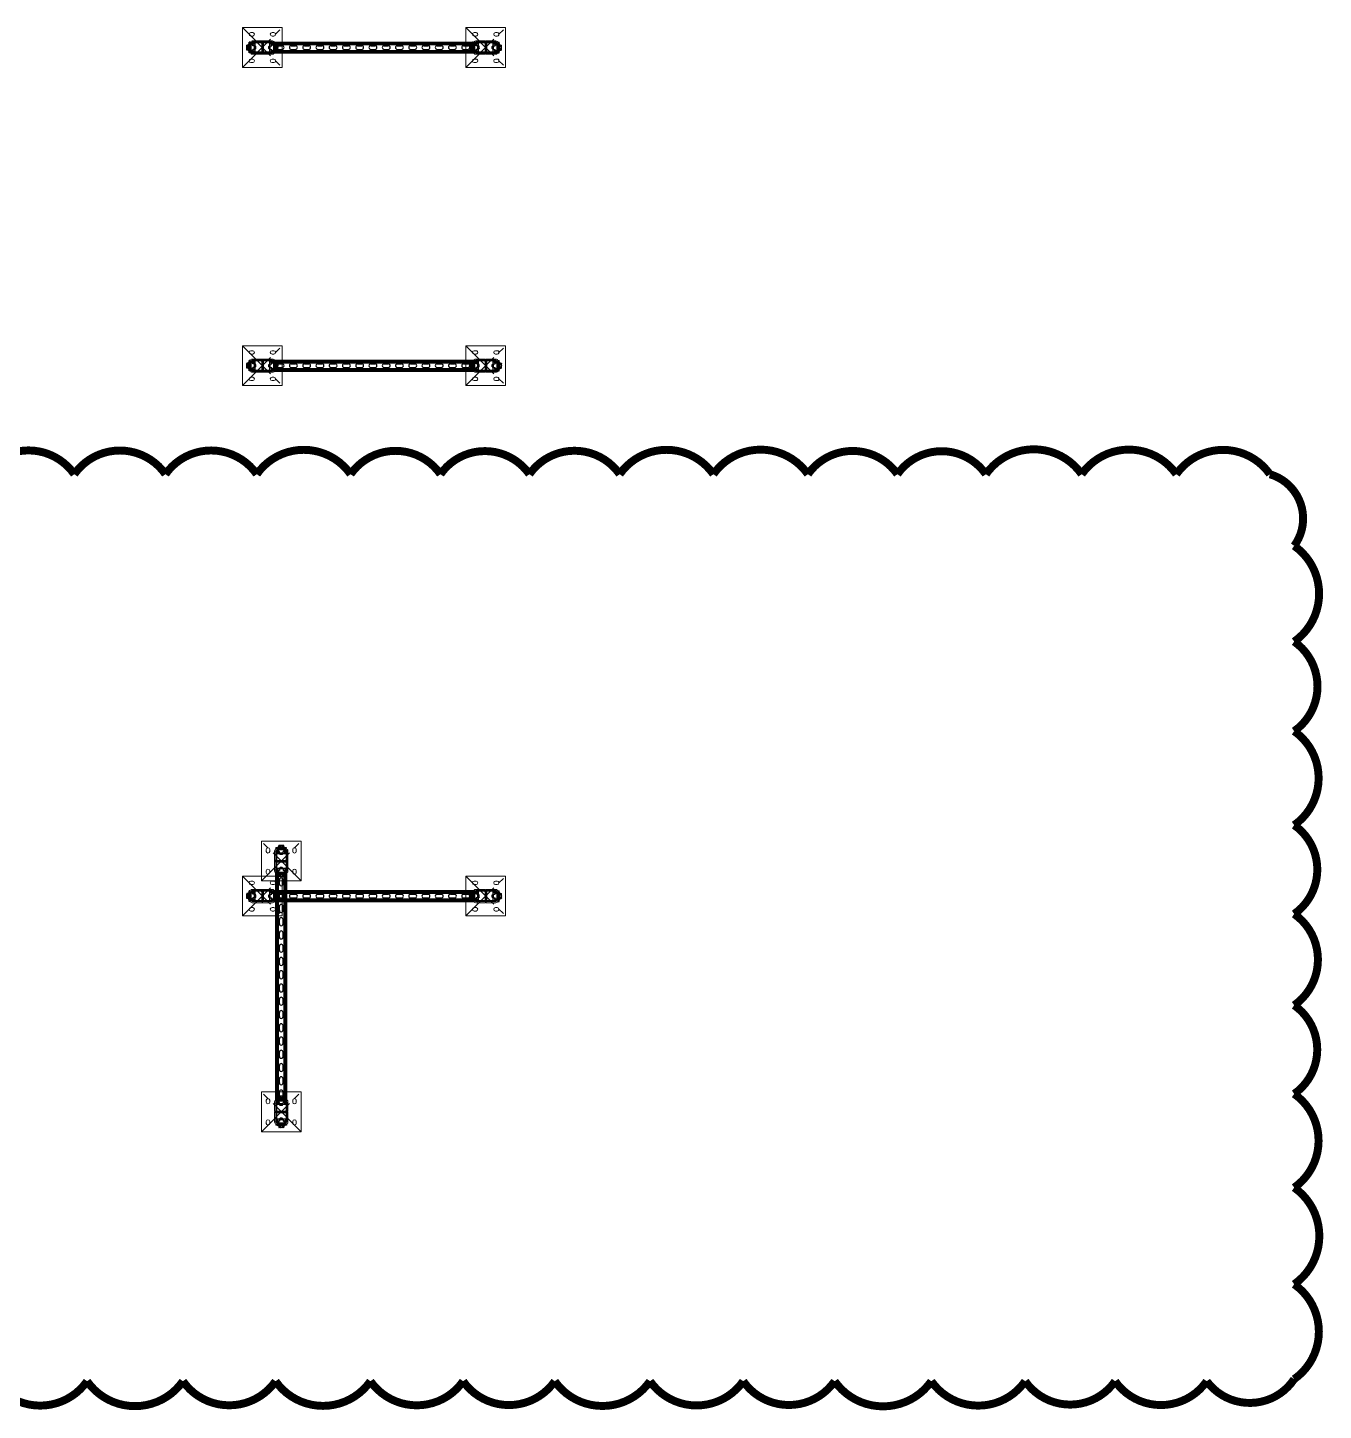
# Model space of a CAD drawing. Header units: millimetres. Extents: x 61566 to 504600, y -69328 to 118800.
# Drawn here: x 424943 to 429831, y 43461 to 48675 of the extents above; entities that cross this region are included whole.
import ezdxf

# ---------------------------------------------------------------- set-up
doc = ezdxf.new("R2010")
doc.units = ezdxf.units.MM
doc.header["$LTSCALE"] = 200
doc.linetypes.add('CENTER2', pattern=[1.125, 0.75, -0.125, 0.125, -0.125])
doc.linetypes.add('phl_thick', pattern=[0])
doc.layers.get('DEFPOINTS').update_dxf_attribs({"color": 137})
doc.layers.add('@@P3_P4 환상망 SUPPORT', color=4, linetype='Continuous')

# ---------------------------------------------------------------- blocks, each defined once
blk = doc.blocks.new('A$Cd080613a')
at = {"layer": '@@P3_P4 환상망 SUPPORT', "color": 2, "linetype": 'phl_thick'}
for p, q in [((-20, 4.434), (-18.540497, 4.434)), ((-20, 1.034), (-20, 4.434)), ((-20, 1.034), (-18.540497, 1.034)), ((-18.540497, 4.434), (-11.18034, 4.434)), ((-18.540497, 1.034), (-18.540497, 4.434)), ((-18.540497, 1.034), (-11.18034, 1.034)), ((-13.5, 0), (-13.5, 1.034)), ((-13.5, 0), (-8, 0)), ((-11.18034, 4.434), (-10.999621, 4.526016)), ((-11.18034, 1.034), (-11.18034, 4.434)), ((-11.18034, 1.034), (-8.008727, 1.034)), ((-10.999621, 4.526016), (-10.817799, 4.607405)), ((-10.817799, 4.607405), (-10.635521, 4.678167)), ((-10.635521, 4.678167), (-10.453605, 4.738253)), ((-10.5, -10.466), (-10.5, 0)), ((-10.453605, 4.738253), (-10.273729, 4.787376)), ((-10.309559, 6.434007), (10.309559, 6.434007)), ((-10.273729, 4.787376), (-10.096742, 4.825514)), ((-10.096742, 4.825514), (-9.923378, 4.852767)), ((-9.923378, 4.852767), (-9.754732, 4.869109)), ((-9.754732, 4.869109), (-9.592018, 4.874416)), ((-9.43597, 4.869011), (-9.592018, 4.874416)), ((-9.45, 12.285517), (-8.5, 12.834)), ((-9.45, 12.285517), (-9.425949, 12.285517)), ((-9.45, 6.434), (-9.45, 12.285517)), ((-9.286802, 4.852541), (-9.43597, 4.869011)), ((-9.425949, 12.285517), (-9.225178, 12.382765)), ((-9.425949, 6.434), (-9.425949, 12.285517)), ((-9.14507, 4.825103), (-9.286802, 4.852541)), ((-9.225178, 12.382765), (-9.028632, 12.46982)), ((-9.011345, 4.786714), (-9.14507, 4.825103)), ((-9.028632, 12.46982), (-8.835734, 12.547031)), ((-8.886751, 4.737605), (-9.011345, 4.786714)), ((-8.771402, 4.677806), (-8.886751, 4.737605)), ((-8.835734, 12.547031), (-8.645934, 12.614685)), ((-8.66519, 4.60729), (-8.771402, 4.677806)), ((-8.568009, 4.52603), (-8.66519, 4.60729)), ((-8.645934, 12.614685), (-8.458704, 12.673015)), ((-8.479752, 4.434), (-8.568009, 4.52603)), ((-8.5, 12.834), (8.5, 12.834)), ((-8.383024, 4.342905), (-8.479752, 4.434)), ((-8.479752, 4.434), (8.479752, 4.434)), ((-8.458704, 12.673015), (-8.273532, 12.722205)), ((-8.298335, 4.244727), (-8.383024, 4.342905)), ((-8.225616, 4.140826), (-8.298335, 4.244727)), ((-8.273532, 12.722205), (-8.089918, 12.762387)), ((-8.164452, 4.032743), (-8.225616, 4.140826)), ((-8.114311, 3.921798), (-8.164452, 4.032743)), ((-8.073442, 3.805669), (-8.114311, 3.921798)), ((-8.089918, 12.762387), (-7.907369, 12.793645)), ((-8.041426, 3.683749), (-8.073442, 3.805669)), ((-8.018427, 3.556566), (-8.041426, 3.683749)), ((-8.004602, 3.42465), (-8.018427, 3.556566)), ((-8.006255, 0.977988), (-8.008727, 1.034)), ((-8.004136, 0.924002), (-8.006255, 0.977988)), ((-8.000031, 3.288557), (-8.004602, 3.42465)), ((-8.002394, 0.872075), (-8.004136, 0.924002)), ((-8.001102, 0.822352), (-8.002394, 0.872075)), ((-8.000288, 0.774408), (-8.001102, 0.822352)), ((-8, 0.727727), (-8.000288, 0.774408)), ((-8, -0.157176), (-8, 3.288561)), ((-7.997347, 2.169936), (-8, 2.238707)), ((-7.989459, 2.102767), (-7.997347, 2.169936)), ((-7.976272, 2.037446), (-7.989459, 2.102767)), ((-7.957771, 1.974207), (-7.976272, 2.037446)), ((-7.934047, 1.913249), (-7.957771, 1.974207)), ((-7.905217, 1.854768), (-7.934047, 1.913249)), ((-7.907369, 12.793645), (-7.725397, 12.816016)), ((-7.871396, 1.798956), (-7.905217, 1.854768)), ((-7.832213, 1.745381), (-7.871396, 1.798956)), ((-7.78686, 1.693336), (-7.832213, 1.745381)), ((-7.735268, 1.643293), (-7.78686, 1.693336)), ((-7.677382, 1.595741), (-7.735268, 1.643293)), ((-7.725397, 12.816016), (-7.543511, 12.829488)), ((-7.613221, 1.551128), (-7.677382, 1.595741)), ((-7.54299, 1.509804), (-7.613221, 1.551128)), ((-7.543511, 12.829488), (-7.361216, 12.834)), ((-7.466933, 1.472099), (-7.54299, 1.509804)), ((-7.385253, 1.438355), (-7.466933, 1.472099)), ((-7.298238, 1.408783), (-7.385253, 1.438355)), ((-7.17892, 12.829488), (-7.361216, 12.834)), ((-7.206336, 1.383563), (-7.298238, 1.408783)), ((-7.110023, 1.362871), (-7.206336, 1.383563)), ((-6.997035, 12.816016), (-7.17892, 12.829488)), ((-7.009788, 1.34687), (-7.110023, 1.362871)), ((-6.90625, 1.335597), (-7.009788, 1.34687)), ((-6.815063, 12.793645), (-6.997035, 12.816016)), ((-6.800099, 1.329011), (-6.90625, 1.335597)), ((-6.632514, 12.762387), (-6.815063, 12.793645)), ((-6.691977, 1.327135), (-6.800099, 1.329011)), ((-6.691977, 1.327135), (-6.581325, 1.329907)), ((-6.4489, 12.722205), (-6.632514, 12.762387)), ((-6.581325, 1.329907), (-6.467915, 1.337363)), ((-6.467915, 1.337363), (-6.352408, 1.349526)), ((-6.263728, 12.673015), (-6.4489, 12.722205)), ((-6.352408, 1.349526), (-6.235472, 1.366419)), ((-6.076497, 12.614685), (-6.263728, 12.673015)), ((-6.235472, 1.366419), (-6.117777, 1.387979)), ((-6.117777, 1.387979), (-6, 1.414014)), ((-5.886698, 12.547031), (-6.076497, 12.614685)), ((-6, 1.414014), (-5.30323, 1.57262)), ((-6, -1.216), (-6, 1.414014)), ((-5.6938, 12.46982), (-5.886698, 12.547031)), ((-5.497254, 12.382765), (-5.6938, 12.46982)), ((-5.296482, 12.285517), (-5.497254, 12.382765)), ((-5.30323, 1.57262), (-4.617331, 1.711087)), ((-5.296482, 12.285517), (-4.129467, 12.285517)), ((-5.296482, 6.434), (-5.296482, 12.285517)), ((-4.617331, 1.711087), (-3.940787, 1.829986)), ((-4.129467, 12.285517), (-3.727924, 12.382765)), ((-4.129467, 6.434), (-4.129467, 12.285517)), ((-3.940787, 1.829986), (-3.272149, 1.929801)), ((-3.727924, 12.382765), (-3.334832, 12.46982)), ((-3.334832, 12.46982), (-2.949037, 12.547031)), ((-3.272149, 1.929801), (-2.610019, 2.010935)), ((-2.949037, 12.547031), (-2.569437, 12.614685)), ((-2.610019, 2.010935), (-1.953047, 2.07371)), ((-2.569437, 12.614685), (-2.194977, 12.673015)), ((-2.194977, 12.673015), (-1.824632, 12.722205)), ((-1.953047, 2.07371), (-1.299912, 2.118373)), ((-1.824632, 12.722205), (-1.457404, 12.762387)), ((-1.457404, 12.762387), (-1.092307, 12.793645)), ((-1.299912, 2.118373), (-0.649322, 2.145102)), ((-1.092307, 12.793645), (-0.728363, 12.816016)), ((-0.728363, 12.816016), (-0.364591, 12.829488)), ((-0.649322, 2.145102), (0, 2.154)), ((-0.364591, 12.829488), (0, 12.834)), ((0.364591, 12.829488), (0, 12.834)), ((0.649322, 2.145102), (0, 2.154)), ((0.728363, 12.816016), (0.364591, 12.829488)), ((1.299912, 2.118373), (0.649322, 2.145102)), ((1.092307, 12.793645), (0.728363, 12.816016)), ((1.457404, 12.762387), (1.092307, 12.793645)), ((1.953047, 2.07371), (1.299912, 2.118373)), ((1.824632, 12.722205), (1.457404, 12.762387)), ((2.194977, 12.673015), (1.824632, 12.722205)), ((2.610019, 2.010935), (1.953047, 2.07371)), ((2.569437, 12.614685), (2.194977, 12.673015)), ((2.949037, 12.547031), (2.569437, 12.614685)), ((3.272149, 1.929801), (2.610019, 2.010935)), ((3.334832, 12.46982), (2.949037, 12.547031)), ((3.940787, 1.829986), (3.272149, 1.929801)), ((3.727924, 12.382765), (3.334832, 12.46982)), ((4.129467, 12.285517), (3.727924, 12.382765)), ((4.617331, 1.711087), (3.940787, 1.829986)), ((4.129467, 12.285517), (5.296482, 12.285517)), ((4.129467, 6.434), (4.129467, 12.285517)), ((5.30323, 1.57262), (4.617331, 1.711087)), ((5.296482, 12.285517), (5.517089, 12.391922)), ((5.296482, 6.434), (5.296482, 12.285517)), ((6, 1.414014), (5.30323, 1.57262)), ((5.517089, 12.391922), (5.732653, 12.48604)), ((5.732653, 12.48604), (5.943938, 12.568319)), ((5.943938, 12.568319), (6.151669, 12.639125)), ((6.117777, 1.387979), (6, 1.414014)), ((6, -1.216), (6, 1.414014)), ((6.235472, 1.366419), (6.117777, 1.387979)), ((6.151669, 12.639125), (6.356539, 12.698744)), ((6.352408, 1.349526), (6.235472, 1.366419)), ((6.467915, 1.337363), (6.352408, 1.349526)), ((6.356539, 12.698744), (6.559224, 12.747389)), ((6.581325, 1.329907), (6.467915, 1.337363)), ((6.559224, 12.747389), (6.760381, 12.785202)), ((6.691977, 1.327135), (6.581325, 1.329907)), ((6.691977, 1.327135), (6.800099, 1.329011)), ((6.760381, 12.785202), (6.960663, 12.812253)), ((6.800099, 1.329011), (6.90625, 1.335597)), ((6.90625, 1.335597), (7.009788, 1.34687)), ((6.960663, 12.812253), (7.160721, 12.828542)), ((7.009788, 1.34687), (7.110023, 1.362871)), ((7.110023, 1.362871), (7.206336, 1.383563)), ((7.160721, 12.828542), (7.361216, 12.834)), ((7.206336, 1.383563), (7.298238, 1.408783)), ((7.298238, 1.408783), (7.385253, 1.438355)), ((7.583949, 12.827266), (7.361216, 12.834)), ((7.385253, 1.438355), (7.466933, 1.472099)), ((7.466933, 1.472099), (7.54299, 1.509804)), ((7.54299, 1.509804), (7.613221, 1.551128)), ((7.806234, 12.80717), (7.583949, 12.827266)), ((7.613221, 1.551128), (7.677382, 1.595741)), ((7.677382, 1.595741), (7.735268, 1.643293)), ((7.735268, 1.643293), (7.78686, 1.693336)), ((7.78686, 1.693336), (7.832213, 1.745381)), ((8.028974, 12.773795), (7.806234, 12.80717)), ((7.832213, 1.745381), (7.871395, 1.798957)), ((7.871395, 1.798957), (7.905217, 1.854768)), ((7.905217, 1.854768), (7.934047, 1.913249)), ((7.934047, 1.913249), (7.957771, 1.974207)), ((7.957771, 1.974207), (7.976272, 2.037446)), ((7.976272, 2.037446), (7.989459, 2.102767)), ((7.989459, 2.102767), (7.997347, 2.169936)), ((7.997347, 2.169936), (8, 2.238707)), ((8, 3.288561), (8.004602, 3.42465)), ((8, -0.157176), (8, 3.288561)), ((8, 0.727727), (8.000288, 0.774408)), ((8, 0), (13.5, 0)), ((8.000288, 0.774408), (8.001102, 0.822352)), ((8.001102, 0.822352), (8.002394, 0.872075)), ((8.002394, 0.872075), (8.004128, 0.923982)), ((8.004128, 0.923982), (8.006255, 0.977988)), ((8.004602, 3.42465), (8.018427, 3.556566)), ((8.006255, 0.977988), (8.008727, 1.034)), ((8.008727, 1.034), (20, 1.034)), ((8.018427, 3.556566), (8.041426, 3.683749)), ((8.253062, 12.727113), (8.028974, 12.773795)), ((8.041426, 3.683749), (8.073442, 3.805669)), ((8.073442, 3.805669), (8.114311, 3.921798)), ((8.114311, 3.921798), (8.164452, 4.032743)), ((8.164452, 4.032743), (8.225616, 4.140826)), ((8.225616, 4.140826), (8.298335, 4.244727)), ((8.479397, 12.666988), (8.253062, 12.727113)), ((8.298335, 4.244727), (8.383024, 4.342905)), ((8.383024, 4.342905), (8.4798, 4.433966)), ((8.70889, 12.593179), (8.479397, 12.666988)), ((8.479752, 4.434), (8.567993, 4.526015)), ((9.45, 12.285517), (8.5, 12.834)), ((8.567993, 4.526015), (8.665364, 4.607404)), ((8.665364, 4.607404), (8.772082, 4.678167)), ((8.942483, 12.505333), (8.70889, 12.593179)), ((8.772082, 4.678167), (8.888251, 4.738253)), ((8.888251, 4.738253), (9.013275, 4.787375)), ((9.181157, 12.402978), (8.942483, 12.505333)), ((9.013275, 4.787375), (9.146859, 4.825513)), ((9.146859, 4.825513), (9.288848, 4.852767)), ((9.425949, 12.285517), (9.181157, 12.402978)), ((9.288848, 4.852767), (9.438622, 4.869109)), ((9.425949, 12.285517), (9.45, 12.285517)), ((9.425949, 6.434), (9.425949, 12.285517)), ((9.438622, 4.869109), (9.595039, 4.874416)), ((9.45, 6.434), (9.45, 12.285517)), ((9.757758, 4.869011), (9.595039, 4.874416)), ((9.925931, 4.852541), (9.757758, 4.869011)), ((10.099052, 4.825103), (9.925931, 4.852541)), ((10.276366, 4.786714), (10.099052, 4.825103)), ((10.45592, 4.737606), (10.276366, 4.786714)), ((10.63676, 4.677807), (10.45592, 4.737606)), ((10.5, -10.466), (10.5, 0)), ((10.81822, 4.607291), (10.63676, 4.677807)), ((10.999636, 4.526031), (10.81822, 4.607291)), ((11.18034, 4.434), (10.999636, 4.526031)), ((11.18034, 4.434), (18.540497, 4.434)), ((11.18034, 1.034), (11.18034, 4.434)), ((13.5, 0), (13.5, 1.034)), ((18.540497, 4.434), (20, 4.434)), ((18.540497, 1.034), (18.540497, 4.434)), ((20, 1.034), (20, 4.434)), ((-17.5, -10.466), (-6.800735, -10.466)), ((-17.5, -18.466001), (-17.5, -10.466)), ((-17.5, -18.466001), (17.5, -18.466001)), ((-6.800735, -16.249999), (-6.800735, -10.466)), ((-6.800735, -16.249999), (6.800735, -16.249999)), ((-6, -1.216), (6, -1.216)), ((-5, -20.63), (-5, -18.466001)), ((-4.064, -21.565999), (-5, -20.63)), ((-5, -20.63), (5, -20.63)), ((-4.064, -21.565999), (4.064, -21.565999)), ((4.064, -21.565999), (5, -20.63)), ((5, -20.63), (5, -18.466001)), ((6.800735, -10.466), (17.5, -10.466)), ((6.800735, -16.249999), (6.800735, -10.466)), ((14.5, -18.466001), (14.5, -10.466)), ((17.5, -18.466001), (17.5, -10.466))]:
    blk.add_line(p, q, dxfattribs=at)
for centre, start, end in [((-10.309559, -0.066037), 90.000000636, 136.186859386), ((10.309559, -0.066037), 43.813140614, 89.999999364)]:
    blk.add_arc(centre, 6.500044, start, end, dxfattribs=at)
for centre, start_param, end_param in [((-6, -0.157176), 3.1415926536, 4.7123889763), ((6, -0.157176), 4.7123889844, 6.2831853072)]:
    blk.add_ellipse(centre, major_axis=(2, 0), ratio=0.529412, start_param=start_param, end_param=end_param, dxfattribs=at)
blk = doc.blocks.new('A$Cbd301f87')
at = {"layer": '@@P3_P4 환상망 SUPPORT', "color": 5, "linetype": 'Continuous', "lineweight": 0, "extrusion": (2.22045e-16, 1, -2.22045e-16)}
for p, q in [((-75, 129), (75, 129)), ((-75, -21), (-75, 129)), ((75, 129), (75, -21)), ((-56.5, 97.5), (-56.5, 90.5)), ((-43.5, 90.5), (-43.5, 97.5)), ((-25, 55), (-25, 92)), ((-21, 55), (-25, 55)), ((-25, 16), (-25, 53)), ((-25, 53), (-21, 53)), ((-21, 92), (-21, 55)), ((-21, 53), (-21, 16)), ((-17, 100), (17, 100)), ((17, 96), (-17, 96)), ((21, 55), (21, 92)), ((25, 55), (21, 55)), ((21, 16), (21, 53)), ((21, 53), (25, 53)), ((25, 92), (25, 55)), ((25, 53), (25, 16)), ((43.5, 97.5), (43.5, 90.5)), ((56.5, 90.5), (56.5, 97.5)), ((-56.5, 17.5), (-56.5, 10.5)), ((-43.5, 10.5), (-43.5, 17.5)), ((-17, 12), (17, 12)), ((17, 8), (-17, 8)), ((43.5, 17.5), (43.5, 10.5)), ((56.5, 10.5), (56.5, 17.5)), ((75, -21), (-75, -21))]:
    blk.add_line(p, q, dxfattribs=at)
at = {"layer": '@@P3_P4 환상망 SUPPORT', "color": 10, "linetype": 'CENTER2', "lineweight": 0, "extrusion": (2.22045e-16, 1, -2.22045e-16)}
for p, q in [((-75, 129), (75, -21)), ((75, 129), (-75, -21))]:
    blk.add_line(p, q, dxfattribs=at)
at = {"layer": '@@P3_P4 환상망 SUPPORT', "color": 5, "linetype": 'Continuous', "lineweight": 0}
blk.add_circle((15, 90), 4, dxfattribs=at)
at = {"layer": '@@P3_P4 환상망 SUPPORT', "color": 5, "linetype": 'Continuous', "lineweight": 0, "extrusion": (-4.93038e-32, -2.22045e-16, -1)}
blk.add_circle((15, 18), 4, dxfattribs=at)
at = {"layer": '@@P3_P4 환상망 SUPPORT', "color": 5, "linetype": 'Continuous', "lineweight": 0}
for centre, radius, start, end in [((-50, 97.5), 6.5, 0, 180), ((-50, 90.5), 6.5, 180, 0), ((-17, 92), 4, 90, 180), ((17, 92), 4, 0, 90), ((50, 97.5), 6.5, 0, 180), ((50, 90.5), 6.5, 180, 0), ((-50, 17.5), 6.5, 0, 180), ((-50, 10.5), 6.5, 180, 0), ((-17, 16), 4, 180, 270), ((17, 16), 4, 270, 0), ((50, 17.5), 6.5, 0, 180), ((50, 10.5), 6.5, 180, 0)]:
    blk.add_arc(centre, radius, start, end, dxfattribs=at)
at = {"layer": '@@P3_P4 환상망 SUPPORT', "color": 5, "linetype": 'Continuous', "lineweight": 0, "extrusion": (-4.93038e-32, -2.22045e-16, -1)}
for centre, start, end in [((17, 92), 0, 90), ((-17, 92), 90, 180), ((17, 16), 270, 0), ((-17, 16), 180, 270)]:
    blk.add_arc(centre, 8, start, end, dxfattribs=at)
at = {"layer": '@@P3_P4 환상망 SUPPORT', "color": 2, "linetype": 'Continuous', "xscale": -1}
blk.add_blockref('A$Cd080613a', (0, 100), dxfattribs=at)
at = {"layer": '@@P3_P4 환상망 SUPPORT', "color": 2, "linetype": 'Continuous', "rotation": 180}
blk.add_blockref('A$Cd080613a', (0, 8), dxfattribs=at)
blk = doc.blocks.new('A$C5ad7675c')
at = {"layer": '@@P3_P4 환상망 SUPPORT', "linetype": 'phl_thick'}
for p, q in [((-20.5, 31.329156), (-20.5, 36.1)), ((-20.5, 4.099998), (-20.5, 29.670844)), ((-18, 4.099998), (-18, 36.1)), ((-16.4, 2.5), (16.4, 2.5)), ((-15.6, 41), (-15.1, 41)), ((-15.6, 38.5), (-15.1, 38.5)), ((-13.5, 33.5), (-13.5, 36.9)), ((-13.5, 33.5), (-11, 33.5)), ((-11, 33.5), (-11, 36.9)), ((11, 33.5), (11, 36.9)), ((11, 33.5), (13.5, 33.5)), ((13.5, 33.5), (13.5, 36.9)), ((15.1, 41), (15.6, 41)), ((15.1, 38.5), (15.6, 38.5)), ((18, 4.099998), (18, 36.1)), ((20.5, 31.329156), (20.5, 36.1)), ((20.5, 4.099998), (20.5, 29.670844)), ((-20.5, -29.670845), (-20.5, -4.099998)), ((-20.5, -36.099998), (-20.5, -31.329155)), ((-18, -36.099998), (-18, -4.099998)), ((-16.4, -2.5), (16.4, -2.5)), ((-15.6, -38.5), (-15.1, -38.5)), ((-15.6, -41), (-15.1, -41)), ((-13.5, -33.5), (-11, -33.5)), ((-13.5, -36.900002), (-13.5, -33.5)), ((-11, -36.900002), (-11, -33.5)), ((11, -33.5), (13.5, -33.5)), ((11, -36.900002), (11, -33.5)), ((13.5, -36.900002), (13.5, -33.5)), ((15.1, -38.5), (15.6, -38.5)), ((15.1, -41), (15.6, -41)), ((18, -36.099998), (18, -4.099998)), ((20.5, -29.670845), (20.5, -4.099998)), ((20.5, -36.099998), (20.5, -31.329155))]:
    blk.add_line(p, q, dxfattribs=at)
for centre, radius, start, end in [((-19.25, 31.329156), 1.250001, 180, 213.557307364), ((-15.6, 36.1), 4.9, 89.999999912, 180), ((-19.25, 29.670844), 1.25, 146.442689657, 180), ((-16.4, 4.1), 4.1, 180, 270.000005194), ((-16.4, -4.1), 4.1, 89.999994806, 180), ((-20.5, 30.5), 0.25, 326.44268655, 33.55731345), ((-15.6, 36.1), 2.4, 90.000009503, 180), ((-16.4, 4.1), 1.6, 180, 270.000013671), ((-15.1, 36.9), 4.1, 0, 89.999999863), ((-15.1, 36.9), 1.6, 0, 90.000013671), ((15.1, 36.9), 4.1, 90.000000137, 180), ((15.1, 36.9), 1.6, 89.999986329, 180), ((15.6, 36.1), 4.9, 0, 90.000000087), ((15.6, 36.1), 2.4, 0, 89.999990497), ((16.4, 4.1), 1.6, 269.999986329, 0), ((16.4, 4.1), 4.1, 269.999994806, 0), ((16.4, -4.1), 4.1, 0, 90.000005194), ((20.5, 30.5), 0.25, 146.44268655, 213.55731345), ((19.25, 31.329156), 1.25, 326.442689657, 0), ((19.25, 29.670844), 1.250001, 0, 33.557307364), ((-19.25, -29.670844), 1.250001, 180.000058006, 213.55738022), ((-19.25, -31.329156), 1.25, 146.442616801, 180), ((-15.6, -36.1), 4.9, 180, 269.999995627), ((-20.5, -30.5), 0.25, 326.443050827, 33.556949173), ((-16.4, -4.1), 1.6, 89.999986329, 180), ((-15.6, -36.1), 2.4, 180, 269.999990497), ((-15.1, -36.9), 1.6, 269.999986329, 0), ((-15.1, -36.9), 4.1, 269.999994806, 0), ((15.1, -36.9), 4.1, 180, 270.000005194), ((15.1, -36.9), 1.6, 180, 270.000013671), ((15.6, -36.1), 2.4, 270.000009503, 0), ((15.6, -36.1), 4.9, 270.000004373, 0), ((16.4, -4.1), 1.6, 0, 90.000013671), ((20.5, -30.5), 0.25, 146.443050827, 213.556949173), ((19.25, -29.670844), 1.25, 326.442616801, 0), ((19.25, -31.329156), 1.250001, 0.000058006, 33.55738022)]:
    blk.add_arc(centre, radius, start, end, dxfattribs=at)
blk = doc.blocks.new('*U3917')
at = {"layer": '@@P3_P4 환상망 SUPPORT', "linetype": 'phl_thick'}
for p, q in [((-20.5, 0), (-20.5, 861.6)), ((-15.6, 0), (-15.6, 861.6)), ((-15.1, 0), (-15.1, 861.6)), ((-11, 0), (-11, 861.6)), ((11, 0), (11, 861.6)), ((15.1, 0), (15.1, 861.6)), ((15.6, 0), (15.6, 861.6)), ((20.5, 0), (20.5, 861.6)), ((-7, 817), (-7, 833)), ((-7, 767), (-7, 783)), ((7, 817), (7, 833)), ((7, 767), (7, 783)), ((-7, 717), (-7, 733)), ((7, 717), (7, 733)), ((-7, 667), (-7, 683)), ((7, 667), (7, 683)), ((-7, 617), (-7, 633)), ((7, 617), (7, 633)), ((-7, 567), (-7, 583)), ((7, 567), (7, 583)), ((-7, 517), (-7, 533)), ((7, 517), (7, 533)), ((-7, 467), (-7, 483)), ((7, 467), (7, 483)), ((-7, 417), (-7, 433)), ((7, 417), (7, 433)), ((-7, 367), (-7, 383)), ((7, 367), (7, 383)), ((-7, 317), (-7, 333)), ((7, 317), (7, 333)), ((-7, 267), (-7, 283)), ((7, 267), (7, 283)), ((-7, 217), (-7, 233)), ((7, 217), (7, 233)), ((-7, 167), (-7, 183)), ((7, 167), (7, 183)), ((-7, 117), (-7, 133)), ((7, 117), (7, 133)), ((-7, 67), (-7, 83)), ((7, 67), (7, 83)), ((-7, 17), (-7, 33)), ((7, 17), (7, 33))]:
    blk.add_line(p, q, dxfattribs=at)
at = {"layer": '@@P3_P4 환상망 SUPPORT', "linetype": 'Continuous'}
for p, q in [((-20.5, 861.6), (20.5, 861.6)), ((-20.5, 0), (20.5, 0))]:
    blk.add_line(p, q, dxfattribs=at)
at = {"layer": '@@P3_P4 환상망 SUPPORT', "linetype": 'phl_thick'}
for centre, start, end in [((0, 833), 0.0003, 180.0003), ((0, 817), 180.0003, 0.0003), ((0, 783), 0.0003, 180.0003), ((0, 767), 180.0003, 0.0003), ((0, 733), 0.0003, 180.0003), ((0, 717), 180.0003, 0.0003), ((0, 683), 0.0003, 180.0003), ((0, 667), 180.0003, 0.0003), ((0, 633), 0.0003, 180.0003), ((0, 617), 180.0003, 0.0003), ((0, 583), 0.0003, 180.0003), ((0, 567), 180.0003, 0.0003), ((0, 533), 0.0003, 180.0003), ((0, 517), 180.0003, 0.0003), ((0, 483), 0.0003, 180.0003), ((0, 467), 180.0003, 0.0003), ((0, 433), 0.0003, 180.0003), ((0, 417), 180.0003, 0.0003), ((0, 383), 0.0003, 180.0003), ((0, 367), 180.0003, 0.0003), ((0, 333), 0.0003, 180.0003), ((0, 317), 180.0003, 0.0003), ((0, 283), 0.0003, 180.0003), ((0, 267), 180.0003, 0.0003), ((0, 233), 0.0003, 180.0003), ((0, 217), 180.0003, 0.0003), ((0, 183), 0.0003, 180.0003), ((0, 167), 180.0003, 0.0003), ((0, 133), 0.0003, 180.0003), ((0, 117), 180.0003, 0.0003), ((0, 83), 0.0003, 180.0003), ((0, 67), 180.0003, 0.0003), ((0, 33), 0.0003, 180.0003), ((0, 17), 180.0003, 0.0003)]:
    blk.add_arc(centre, 7, start, end, dxfattribs=at)
blk = doc.blocks.new('*U3918')
at = {"layer": '@@P3_P4 환상망 SUPPORT', "linetype": 'phl_thick'}
for p, q in [((-20.5, 0), (-20.5, 758.499693)), ((-15.6, 0), (-15.6, 758.499693)), ((-15.1, 0), (-15.1, 758.499693)), ((-11, 0), (-11, 758.499693)), ((-7, 717), (-7, 733)), ((7, 717), (7, 733)), ((11, 0), (11, 758.499693)), ((15.1, 0), (15.1, 758.499693)), ((15.6, 0), (15.6, 758.499693)), ((20.5, 0), (20.5, 758.499693)), ((-7, 667), (-7, 683)), ((7, 667), (7, 683)), ((-7, 617), (-7, 633)), ((7, 617), (7, 633)), ((-7, 567), (-7, 583)), ((7, 567), (7, 583)), ((-7, 517), (-7, 533)), ((7, 517), (7, 533)), ((-7, 467), (-7, 483)), ((7, 467), (7, 483)), ((-7, 417), (-7, 433)), ((7, 417), (7, 433)), ((-7, 367), (-7, 383)), ((7, 367), (7, 383)), ((-7, 317), (-7, 333)), ((7, 317), (7, 333)), ((-7, 267), (-7, 283)), ((7, 267), (7, 283)), ((-7, 217), (-7, 233)), ((7, 217), (7, 233)), ((-7, 167), (-7, 183)), ((7, 167), (7, 183)), ((-7, 117), (-7, 133)), ((7, 117), (7, 133)), ((-7, 67), (-7, 83)), ((7, 67), (7, 83)), ((-7, 17), (-7, 33)), ((7, 17), (7, 33))]:
    blk.add_line(p, q, dxfattribs=at)
at = {"layer": '@@P3_P4 환상망 SUPPORT', "linetype": 'Continuous'}
for p, q in [((-20.5, 758.499693), (20.5, 758.499693)), ((-20.5, 0), (20.5, 0))]:
    blk.add_line(p, q, dxfattribs=at)
at = {"layer": '@@P3_P4 환상망 SUPPORT', "linetype": 'phl_thick'}
for centre, start, end in [((0, 733.000037), 0.000306258, 180.000306258), ((0, 716.999963), 180.000306258, 0.000306258), ((0, 683.000037), 0.000306258, 180.000306258), ((0, 666.999963), 180.000306258, 0.000306258), ((0, 633.000037), 0.000306258, 180.000306258), ((0, 616.999963), 180.000306258, 0.000306258), ((0, 583.000037), 0.000306258, 180.000306258), ((0, 566.999963), 180.000306258, 0.000306258), ((0, 533.000037), 0.000306258, 180.000306258), ((0, 516.999963), 180.000306258, 0.000306258), ((0, 483.000037), 0.000306258, 180.000306258), ((0, 466.999963), 180.000306258, 0.000306258), ((0, 433.000037), 0.000306258, 180.000306258), ((0, 416.999963), 180.000306258, 0.000306258), ((0, 383.000037), 0.000306258, 180.000306258), ((0, 366.999963), 180.000306258, 0.000306258), ((0, 333.000037), 0.000306258, 180.000306258), ((0, 316.999963), 180.000306258, 0.000306258), ((0, 283.000037), 0.000306258, 180.000306258), ((0, 266.999963), 180.000306258, 0.000306258), ((0, 233.000037), 0.000306258, 180.000306258), ((0, 216.999963), 180.000306258, 0.000306258), ((0, 183.000037), 0.000306258, 180.000306258), ((0, 166.999963), 180.000306258, 0.000306258), ((0, 133.000037), 0.000306258, 180.000306258), ((0, 116.999963), 180.000306258, 0.000306258), ((0, 83.000037), 0.000306258, 180.000306258), ((0, 66.999963), 180.000306258, 0.000306258), ((0, 33.000037), 0.000306258, 180.000306258), ((0, 16.999963), 180.000306258, 0.000306258)]:
    blk.add_arc(centre, 7, start, end, dxfattribs=at)

msp = doc.modelspace()

# ---------------------------------------------------------------- linework, layer by layer
at = {"layer": 'DEFPOINTS', "color": 1, "const_width": 30}
msp.add_lwpolyline([(424813.8, 43570.6, 0.5206), (425167.6, 43570.6, 0.5206), (425529.2, 43570.6, 0.5206), (425878.6, 43570.6, 0.5206), (426236.4, 43570.6, 0.5206), (426586, 43570.6, 0.5206), (426931.8, 43570.6, 0.5206), (427290.9, 43570.6, 0.5206), (427642.4, 43570.6, 0.5206), (427987.4, 43570.6, 0.5206), (428352, 43570.6, 0.5206), (428706, 43570.6, 0.5206), (429045.2, 43570.6, 0.5206), (429390.8, 43570.6, 0.5206), (429720.6, 43578.4, 0.5206), (429720.6, 43936.1, 0.5206), (429720.6, 44300.6, 0.5206), (429720.6, 44654, 0.5206), (429720.6, 44988.2, 0.5206), (429720.6, 45332.4, 0.5206), (429720.6, 45667.5, 0.5206), (429720.6, 46021.8, 0.5206), (429720.6, 46359.5, 0.5206), (429720.6, 46720.6, 0.5206), (429629, 46990.6, 0.5206), (429276.1, 46990.6, 0.5206), (428919.1, 46990.6, 0.5206), (428557.8, 46990.6, 0.5206), (428224, 46990.6, 0.5206), (427886.5, 46990.6, 0.5206), (427530, 46990.6, 0.5206), (427176.5, 46990.6, 0.5206), (426836, 46990.6, 0.5206), (426500.5, 46990.6, 0.5206), (426161.6, 46990.6, 0.5206), (425807.8, 46990.6, 0.5206), (425463.3, 46990.6, 0.5206), (425119.5, 46990.6, 0.5206), (424774.2, 46990.6, 0.5206)], format="xyb", dxfattribs=at)

# ---------------------------------------------------------------- block references
at = {"layer": '@@P3_P4 환상망 SUPPORT', "linetype": 'Continuous', "xscale": -1}
for name, p, rotation in [('A$Cbd301f87', (425882.8, 48599.6), 89.99999999999977), ('A$Cbd301f87', (426725.3, 48599.6), 89.99999999999972), ('A$C5ad7675c', (425828.8, 48599.6), 89.99999999999977), ('A$C5ad7675c', (426671.3, 48599.6), 89.99999999999972), ('A$Cbd301f87', (425882.8, 47400), 89.99999999999977), ('A$Cbd301f87', (426725.3, 47400), 89.99999999999972), ('A$C5ad7675c', (425828.8, 47400), 89.99999999999977), ('A$C5ad7675c', (426671.3, 47400), 89.99999999999972), ('A$Cbd301f87', (425900, 45586), 179.9999999999999), ('A$C5ad7675c', (425900, 45532), 179.9999999999999), ('A$Cbd301f87', (425882.8, 45400), 89.99999999999979), ('A$Cbd301f87', (426725.3, 45400), 89.99999999999973), ('A$C5ad7675c', (425828.8, 45400), 89.99999999999979), ('A$C5ad7675c', (426671.3, 45400), 89.99999999999973), ('A$Cbd301f87', (425900, 44640.3), 179.9999999999999), ('A$C5ad7675c', (425900, 44586.3), 179.9999999999999)]:
    msp.add_blockref(name, p, dxfattribs=dict(at, rotation=rotation))
at = {"layer": '@@P3_P4 환상망 SUPPORT', "linetype": 'Continuous', "rotation": 270}
for p in [(425870.8, 48599.6), (425870.8, 47400), (425870.8, 45400)]:
    msp.add_blockref('*U3918', p, dxfattribs=at)
at = {"layer": '@@P3_P4 환상망 SUPPORT', "linetype": 'Continuous'}
msp.add_blockref('*U3917', (425900, 44628.3), dxfattribs=at)

doc.saveas('drawing.dxf')
